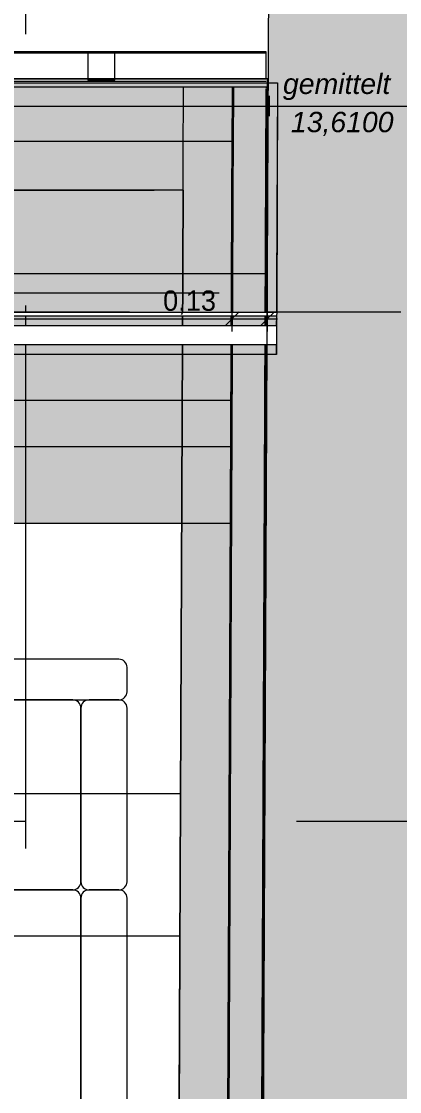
# Model space of a CAD drawing. Header units: metres. Extents: x -4 to 206, y -18 to 45.
# Drawn here: x 51.285 to 52.681, y -5 to -1.057 of the extents above; entities that cross this region are included whole.
import ezdxf

# ---------------------------------------------------------------- set-up
doc = ezdxf.new("R2010")
doc.units = ezdxf.units.M
doc.header["$MEASUREMENT"] = 0
doc.set_wipeout_variables(frame=1)
for name, pattern in [('Achse', [0.004, 0.002, -0.001, 0, -0.001]), ('Grenzlinie', [0.008, 0.003, -0.005]), ('Schnittlinie', [0.006, 0.003, -0.0015, 0, -0.0015]), ('UNSICHTBAR', [0.4, 0, -0.4]), ('Untersicht', [0.001, 0.0005, -0.0005]), ('Wipeout_Contour', [1, 0, -1])]:
    doc.linetypes.add(name, pattern=pattern)
for name, color, linetype in [('2._1.DG PP STG2_5_000 Achsraster', 7, 'Continuous'), ('2._1.DG PP STG2_5_110 Wand Aussen', 7, 'Continuous'), ('2._1.DG PP STG2_5_130 Wand Innen', 7, 'Continuous'), ('2._1.DG PP STG2_5_165 Fassadengestaltung Bänder', 7, 'Continuous'), ('2._1.DG PP STG2_5_210 Decke', 7, 'Continuous'), ('2._1.DG PP STG2_5_220 Bodenaufbau', 7, 'Continuous'), ('2._1.DG PP STG2_5_310 Dachkonstruktion massiv', 7, 'Continuous'), ('2._1.DG PP STG2_5_330 Dachaufbau', 7, 'Continuous'), ('2._1.DG PP STG2_5_510 Möblierung', 7, 'Continuous'), ('2._1.DG PP STG2_5_611 Entwässerung', 7, 'Continuous'), ('2._1.DG PP STG2_5_725 Nachbarbebauung', 7, 'Continuous'), ('2._1.DG PP STG2_5_815 Raumbegrenzung', 7, 'Continuous'), ('2._1.DG PP STG2_5_851 Marker Schnitt', 7, 'Continuous'), ('2._1.DG PP STG2_5_910 Allgemein Lageplan Höhen', 7, 'Continuous'), ('2._1.DG PP STG2_5_950 Polierplan Bemaßung', 7, 'Continuous'), ('2._1.DG PP STG2_5_Neubau_840 Baulinien', 7, 'Continuous')]:
    doc.layers.add(name, color=color, linetype=linetype)
doc.styles.add('ERSTELLTER_STIL_2', font='')
doc.styles.add('ERSTELLTER_STIL_3', font='arialbi.ttf')
doc.styles.get('ERSTELLTER_STIL_2').set_extended_font_data('Eurostile')
doc.linetypes.add('Grenze Bundesland', pattern='A,0,[2,415_260415_PP_VA_1_5 2 St1.Shx,S=1.5873e-05,R=0,X=0,Y=0],-0.003,0', length=0.003)

msp = doc.modelspace()

# ---------------------------------------------------------------- hatches: boundary and pattern name
at = {"layer": '2._1.DG PP STG2_5_110 Wand Aussen', "linetype": 'Continuous', "lineweight": 13, "true_color": 0x3f7f02}
for points in [[(51.883, -1.3037), (52.0638, -1.3037), (52.0638, -1.2987), (51.883, -1.2987)], [(51.8827, -1.3687), (52.0635, -1.3687), (52.0638, -1.3037), (51.883, -1.3037)], [(51.8822, -1.4937), (52.0331, -1.4937), (52.0631, -1.4571), (52.0635, -1.3687), (51.8827, -1.3687)], [(52.0211, -11.0832), (52.0623, -1.4581), (51.8814, -1.6787), (51.8411, -11.0824)], [(51.8821, -1.4987), (52.029, -1.4987), (52.0331, -1.4937), (51.8822, -1.4937)], [(51.8814, -1.6787), (52.029, -1.4987), (51.8821, -1.4987)]]:
    msp.add_hatch(color=76, dxfattribs=at).paths.add_polyline_path(points)
at = {"layer": '2._1.DG PP STG2_5_110 Wand Aussen', "linetype": 'Continuous', "lineweight": 0, "true_color": 0x373737}
for points in [[(52.0638, -1.3037), (52.0688, -1.3037), (52.0688, -1.2987), (52.0638, -1.2987)], [(52.0635, -1.3687), (52.0685, -1.3687), (52.0688, -1.3037), (52.0638, -1.3037)], [(52.0631, -1.4571), (52.0681, -1.451), (52.0685, -1.3687), (52.0635, -1.3687)], [(52.0261, -11.0832), (52.0673, -1.4519), (52.0623, -1.4581), (52.0211, -11.0832)]]:
    msp.add_hatch(color=250, dxfattribs=at).paths.add_polyline_path(points)
at = {"layer": '2._1.DG PP STG2_5_110 Wand Aussen', "linetype": 'Continuous', "lineweight": 13, "true_color": 0xff6400}
for points in [[(52.0688, -1.3037), (52.1889, -1.3037), (52.1893, -1.3032), (52.1893, -1.2987), (52.0688, -1.2987)], [(52.1461, -11.0837), (52.188, -1.3048), (52.0673, -1.4519), (52.0261, -11.0832)], [(52.0685, -1.3687), (52.1356, -1.3687), (52.1889, -1.3037), (52.0688, -1.3037)], [(52.0681, -1.451), (52.1356, -1.3687), (52.0685, -1.3687)]]:
    msp.add_hatch(color=30, dxfattribs=at).paths.add_polyline_path(points)
at = {"layer": '2._1.DG PP STG2_5_310 Dachkonstruktion massiv', "linetype": 'Continuous', "lineweight": 13, "true_color": 0xffaa00}
for points in [[(52.0584, -2.454), (52.0587, -2.2843), (51.1969, -2.2843), (51.1969, -2.454)], [(52.058, -2.6237), (52.0584, -2.454), (51.1969, -2.454), (51.1969, -2.6237)]]:
    msp.add_hatch(color=40, dxfattribs=at).paths.add_polyline_path(points)
at = {"layer": '2._1.DG PP STG2_5_310 Dachkonstruktion massiv', "linetype": 'Continuous', "lineweight": 13, "true_color": 0x3f7f02}
msp.add_hatch(color=76, dxfattribs=at).paths.add_polyline_path([(52.058, -2.6237), (51.1969, -2.6237), (51.1969, -2.9065), (52.0574, -2.9065)])
at = {"layer": '2._1.DG PP STG2_5_725 Nachbarbebauung', "linetype": 'Continuous', "lineweight": 0, "true_color": 0x1f1f1f}
msp.add_hatch(color=250, dxfattribs=at).paths.add_polyline_path([(52.2035, 0.426), (52.1486, -11.3318), (57.2775, -10.3991), (57.2775, 1.9963), (52.214, 1.9963)])

# ---------------------------------------------------------------- linework, layer by layer
at = {"layer": '2._1.DG PP STG2_5_000 Achsraster', "color": 5, "linetype": 'Achse', "lineweight": 0, "ltscale": 1000}
for p, q in [((51.3, 1.9963), (51.3, -16.0037)), ((31.8, -4.0037), (54.3, -4.0037))]:
    msp.add_line(p, q, dxfattribs=at)
at = {"layer": '2._1.DG PP STG2_5_110 Wand Aussen', "color": 7, "linetype": 'Continuous', "lineweight": 18, "ltscale": 1000}
for p, q in [((51.883, -1.3037), (51.883, -1.2987)), ((51.883, -1.3037), (51.883, -1.2987)), ((52.0638, -1.3037), (52.0638, -1.2987)), ((51.8827, -1.3687), (51.883, -1.3037)), ((51.8827, -1.3687), (51.883, -1.3037)), ((52.0635, -1.3687), (52.0638, -1.3037)), ((51.8822, -1.4937), (51.8827, -1.3687)), ((51.8822, -1.4937), (51.8827, -1.3687)), ((52.0631, -1.4571), (52.0635, -1.3687)), ((52.0211, -11.0832), (52.0623, -1.4581)), ((51.8821, -1.4987), (51.8822, -1.4937)), ((51.8821, -1.4987), (51.8822, -1.4937)), ((51.8814, -1.6787), (51.8821, -1.4987)), ((51.8814, -1.6787), (51.8821, -1.4987))]:
    msp.add_line(p, q, dxfattribs=at)
at = {"layer": '2._1.DG PP STG2_5_110 Wand Aussen', "color": 7, "linetype": 'Continuous', "lineweight": 13, "ltscale": 1000}
for p, q in [((52.0688, -1.3037), (52.0688, -1.2987)), ((52.1893, -1.3032), (52.1893, -1.2987)), ((52.0685, -1.3687), (52.0688, -1.3037)), ((52.1461, -11.0837), (52.188, -1.3048)), ((52.0681, -1.451), (52.0685, -1.3687)), ((52.0261, -11.0832), (52.0673, -1.4519))]:
    msp.add_line(p, q, dxfattribs=at)
at = {"layer": '2._1.DG PP STG2_5_110 Wand Aussen', "color": 8, "linetype": 'Schnittlinie', "lineweight": 13, "ltscale": 1000, "flags": 128}
for points in [[(51.883, -1.2987), (48.775, -1.2987)], [(48.775, -1.6787), (51.8814, -1.6787)]]:
    msp.add_lwpolyline(points, dxfattribs=at)
at = {"layer": '2._1.DG PP STG2_5_110 Wand Aussen', "color": 7, "linetype": 'Continuous', "lineweight": 18, "ltscale": 1000, "flags": 128}
for points in [[(52.063, -1.2987), (51.883, -1.2987)], [(51.8814, -1.6787), (51.8466, -9.8037)]]:
    msp.add_lwpolyline(points, dxfattribs=at)
at = {"layer": '2._1.DG PP STG2_5_110 Wand Aussen', "color": 7, "linetype": 'Continuous', "lineweight": 13, "ltscale": 1000, "flags": 128}
for points in [[(52.068, -1.2987), (52.063, -1.2987)], [(52.188, -1.2987), (52.068, -1.2987)], [(52.1511, -11.0837), (52.193, -1.2987)], [(52.193, -1.2987), (52.188, -1.2987)]]:
    msp.add_lwpolyline(points, dxfattribs=at)
at = {"layer": '2._1.DG PP STG2_5_130 Wand Innen', "color": 8, "linetype": 'Schnittlinie', "lineweight": 13, "ltscale": 1000, "flags": 128}
for points in [[(52.1898, -1.9865), (49.015, -1.9865)], [(52.1898, -1.994), (52.1898, -1.9865)], [(52.1898, -2.044), (52.1898, -1.994)], [(52.1898, -2.0565), (52.1898, -2.044)], [(49.015, -2.0565), (52.1898, -2.0565)]]:
    msp.add_lwpolyline(points, dxfattribs=at)
at = {"layer": '2._1.DG PP STG2_5_165 Fassadengestaltung Bänder', "color": 7, "linetype": 'Continuous', "lineweight": 13, "ltscale": 1000, "flags": 128}
msp.add_lwpolyline([(45.635, -1.3687), (52.1927, -1.3687), (52.1927, -1.2687), (45.635, -1.2687)], close=True, dxfattribs=at)
at = {"layer": '2._1.DG PP STG2_5_210 Decke', "color": 7, "linetype": 'Continuous', "lineweight": 13, "ltscale": 1000, "true_color": 0xf4f4f4, "flags": 128}
msp.add_lwpolyline([(33.485, -1.9936), (33.4967, -11.3837), (42.835, -11.3837), (42.835, -10.8837), (45.685, -10.8837), (45.685, -9.9837), (52.0258, -9.9837), (52.06, -1.993), (52.0632, -1.4987), (45.765, -1.4987), (45.765, -3.9237), (43.155, -3.9237), (43.155, -5.8737), (41.175, -5.8737), (41.175, -3.9237), (38.605, -3.9237), (38.605, -1.4987), (33.485, -1.4987)], close=True, dxfattribs=at)
at = {"layer": '2._1.DG PP STG2_5_220 Bodenaufbau', "color": 7, "linetype": 'Continuous', "lineweight": 13, "ltscale": 1000, "true_color": 0xf4f4f4, "flags": 128}
msp.add_lwpolyline([(38.425, -1.6787), (33.6646, -1.6787), (33.6765, -11.2037), (42.655, -11.2037), (42.655, -10.7037), (45.505, -10.7037), (45.505, -9.8037), (51.8466, -9.8037), (51.8814, -1.6787), (45.945, -1.6787), (45.945, -4.1037), (43.335, -4.1037), (43.335, -6.0537), (40.995, -6.0537), (40.995, -4.1037), (38.425, -4.1037)], close=True, dxfattribs=at)
at = {"layer": '2._1.DG PP STG2_5_310 Dachkonstruktion massiv', "color": 7, "linetype": 'Continuous', "lineweight": 13, "ltscale": 1000}
for p, q in [((52.0587, -2.2843), (51.1969, -2.2843)), ((52.0584, -2.454), (51.1969, -2.454))]:
    msp.add_line(p, q, dxfattribs=at)
at = {"layer": '2._1.DG PP STG2_5_310 Dachkonstruktion massiv', "color": 7, "linetype": 'Continuous', "lineweight": 18, "ltscale": 1000}
for p, q in [((52.058, -2.6237), (51.1969, -2.6237)), ((52.058, -2.6237), (52.0574, -2.9065)), ((52.0574, -2.9065), (51.1969, -2.9065))]:
    msp.add_line(p, q, dxfattribs=at)
at = {"layer": '2._1.DG PP STG2_5_310 Dachkonstruktion massiv', "color": 8, "linetype": 'Schnittlinie', "lineweight": 13, "ltscale": 1000}
msp.add_line((51.1945, -3.9015), (51.8719, -3.9015), dxfattribs=at)
at = {"layer": '2._1.DG PP STG2_5_310 Dachkonstruktion massiv', "color": 255, "linetype": 'UNSICHTBAR', "lineweight": 13, "ltscale": 1000, "flags": 128}
for points in [[(48.775, -1.4994), (52.0621, -1.4994)], [(52.0621, -1.4994), (52.0628, -1.4994)], [(52.0627, -1.5738), (52.0629, -1.4994)], [(52.0627, -1.5738), (52.0632, -1.4994)]]:
    msp.add_lwpolyline(points, dxfattribs=at)
at = {"layer": '2._1.DG PP STG2_5_310 Dachkonstruktion massiv', "color": 7, "linetype": 'Continuous', "lineweight": 13, "ltscale": 1000, "flags": 128}
msp.add_lwpolyline([(52.0587, -2.2843), (52.0584, -2.454), (52.058, -2.6237)], dxfattribs=at)
at = {"layer": '2._1.DG PP STG2_5_310 Dachkonstruktion massiv', "color": 8, "linetype": 'Schnittlinie', "lineweight": 13, "ltscale": 1000, "flags": 128}
msp.add_lwpolyline([(51.8701, -4.4265), (49.015, -4.4265)], dxfattribs=at)
at = {"layer": '2._1.DG PP STG2_5_510 Möblierung', "color": 8, "linetype": 'Continuous', "lineweight": 13, "ltscale": 1000, "true_color": 0x7e7f7f, "flags": 128}
for points in [[(51.0098, -3.4065, 0.414214), (50.9798, -3.4365), (50.9798, -3.5265, 0.414214), (51.0098, -3.5565), (51.6448, -3.5565, 0.414214), (51.6748, -3.5265), (51.6748, -3.4365, 0.414214), (51.6448, -3.4065)], [(50.3048, -3.5565, 0.414214), (50.2748, -3.5865), (50.2748, -4.2265, 0.414214), (50.3048, -4.2565), (51.4748, -4.2565, 0.414214), (51.5048, -4.2265), (51.5048, -3.5865, 0.414214), (51.4748, -3.5565)], [(51.5348, -3.5565, 0.414214), (51.5048, -3.5865), (51.5048, -4.2265, 0.414214), (51.5348, -4.2565), (51.6448, -4.2565, 0.414214), (51.6748, -4.2265), (51.6748, -3.5865, 0.414214), (51.6448, -3.5565)], [(50.9848, -4.2565, 0.414214), (50.9548, -4.2865), (50.9548, -5.6265, 0.414214), (50.9848, -5.6565), (51.4748, -5.6565, 0.414214), (51.5048, -5.6265), (51.5048, -4.2865, 0.414214), (51.4748, -4.2565)], [(51.5348, -4.2565, 0.414214), (51.5048, -4.2865), (51.5048, -5.6265, 0.414214), (51.5348, -5.6565), (51.6448, -5.6565, 0.414214), (51.6748, -5.6265), (51.6748, -4.2865, 0.414214), (51.6448, -4.2565)]]:
    msp.add_lwpolyline(points, format="xyb", close=True, dxfattribs=at)
at = {"layer": '2._1.DG PP STG2_5_611 Entwässerung', "color": 14, "linetype": 'Achse', "lineweight": 13, "ltscale": 1000, "true_color": 0xa80000}
msp.add_line((52.1887, -1.2787), (48.775, -1.2787), dxfattribs=at)
at = {"layer": '2._1.DG PP STG2_5_611 Entwässerung', "color": 171, "linetype": 'Continuous', "lineweight": 13, "ltscale": 1000, "true_color": 0x6c6cff, "flags": 128}
for points in [[(52.1887, -1.1687), (48.775, -1.1687)], [(52.1887, -1.1737), (48.775, -1.1737)], [(52.1887, -1.1737), (52.1887, -1.1687)], [(52.1887, -1.2687), (52.1887, -1.1737)], [(48.775, -1.2687), (52.1887, -1.2687)]]:
    msp.add_lwpolyline(points, dxfattribs=at)
at = {"layer": '2._1.DG PP STG2_5_611 Entwässerung', "color": 171, "linetype": 'Grenzlinie', "lineweight": 13, "ltscale": 1000, "true_color": 0x6c6cff, "flags": 128}
msp.add_lwpolyline([(51.53, -1.2737), (51.63, -1.2737), (51.63, -1.1737), (51.53, -1.1737)], close=True, dxfattribs=at)
at = {"layer": '2._1.DG PP STG2_5_725 Nachbarbebauung', "color": 8, "linetype": 'Continuous', "lineweight": 13, "ltscale": 1000, "flags": 128}
msp.add_lwpolyline([(52.214, 1.9963), (52.2035, 0.426), (52.1486, -11.3318), (57.2775, -10.3991)], dxfattribs=at)
at = {"layer": '2._1.DG PP STG2_5_815 Raumbegrenzung', "color": 8, "linetype": 'Schnittlinie', "lineweight": 13, "ltscale": 1000, "flags": 128}
msp.add_lwpolyline([(49.015, -4.4265), (49.015, -2.0565), (51.8798, -2.0565), (51.8466, -9.8037), (48.365, -9.8037), (48.365, -5.7537), (49.015, -5.7537), (49.015, -5.3537), (48.915, -5.3537), (48.915, -4.4265)], close=True, dxfattribs=at)
at = {"layer": '2._1.DG PP STG2_5_910 Allgemein Lageplan Höhen', "color": 7, "linetype": 'Continuous', "lineweight": 13, "ltscale": 1000}
for p, q in [((52.2, -1.4062), (52.2, -1.3312)), ((52.1625, -1.3687), (52.2375, -1.3687))]:
    msp.add_line(p, q, dxfattribs=at)

# ---------------------------------------------------------------- texts
at = {"layer": '2._1.DG PP STG2_5_910 Allgemein Lageplan Höhen', "color": 7, "linetype": 'Continuous', "lineweight": 13, "char_height": 0.075, "attachment_point": 1, "style": 'ERSTELLTER_STIL_3'}
for s, insert in [('\\A1;{\\pql;\\fArial Italic|b0|i0|c0|p0;\\W1.000000;gemittelt}', (52.2503, -1.2491)), ('\\A1;{\\pql;\\fArial Italic|b0|i0|c0|p0;\\W1.000000; 13,6100}', (52.2503, -1.39))]:
    msp.add_mtext(s, dxfattribs=dict(at, insert=insert))

# ---------------------------------------------------------------- next in the draw order: wipeouts: each hides what was drawn before it
at = {"color": 254, "linetype": 'Wipeout_Contour', "lineweight": 0, "ltscale": 157.277921}
msp.add_wipeout([(52.227, -2.1287), (52.2269, -2.1782), (52.2307, -1.2835)], dxfattribs=at).dxf.layer = '2._1.DG PP STG2_5_330 Dachaufbau'

# ---------------------------------------------------------------- next in the draw order: hatches: boundary and pattern name
at = {"layer": '2._1.DG PP STG2_5_330 Dachaufbau', "linetype": 'Continuous', "lineweight": 0, "true_color": 0x000000}
msp.add_hatch(color=18, dxfattribs=at).paths.add_polyline_path([(52.2306, -1.2835), (45.6209, -1.2835), (45.6209, -1.2987), (48.775, -1.2987), (48.775, -2.1287), (49.5369, -2.1287), (49.5369, -2.1235), (51.1969, -2.1235), (51.1969, -2.1287), (52.227, -2.1287)])

# ---------------------------------------------------------------- next in the draw order: wipeouts: each hides what was drawn before it
at = {"color": 254, "linetype": 'Wipeout_Contour', "lineweight": 0, "ltscale": 157.297985}
msp.add_wipeout([(52.2267, -2.2489), (52.2266, -2.2843), (52.2309, -1.2835)], dxfattribs=at).dxf.layer = '2._1.DG PP STG2_5_330 Dachaufbau'

# ---------------------------------------------------------------- next in the draw order: linework, layer by layer
at = {"layer": '2._1.DG PP STG2_5_330 Dachaufbau', "color": 7, "linetype": 'Continuous', "lineweight": 13, "ltscale": 1000}
msp.add_line((52.2266, -2.2843), (51.1969, -2.2843), dxfattribs=at)

# ---------------------------------------------------------------- next in the draw order: wipeouts: each hides what was drawn before it
at = {"color": 254, "linetype": 'Wipeout_Contour', "lineweight": 0, "ltscale": 310.615771}
msp.add_wipeout([(51.1969, -2.2479), (51.1969, -2.2489), (52.2267, -2.2489), (52.2267, -2.2479), (52.2269, -2.1782), (51.1969, -2.1782)], dxfattribs=at).dxf.layer = '2._1.DG PP STG2_5_330 Dachaufbau'

# ---------------------------------------------------------------- next in the draw order: wipeouts: each hides what was drawn before it
at = {"color": 254, "linetype": 'Wipeout_Contour', "lineweight": 0, "ltscale": 157.274105}
msp.add_wipeout([(52.2269, -2.1782), (52.2267, -2.2479), (52.2309, -1.2835)], dxfattribs=at).dxf.layer = '2._1.DG PP STG2_5_330 Dachaufbau'

# ---------------------------------------------------------------- next in the draw order: hatches: boundary and pattern name
at = {"layer": '2._1.DG PP STG2_5_330 Dachaufbau', "linetype": 'Continuous', "lineweight": 13, "true_color": 0xd2b48c}
for points in [[(52.2269, -2.1782), (52.2269, -2.1429), (51.1969, -2.1429), (51.1969, -2.1782)], [(52.2266, -2.2843), (52.2267, -2.2489), (51.1969, -2.2489), (51.1969, -2.2843)]]:
    msp.add_hatch(color=43, dxfattribs=at).paths.add_polyline_path(points)

# ---------------------------------------------------------------- next in the draw order: linework, layer by layer
at = {"layer": '2._1.DG PP STG2_5_330 Dachaufbau', "color": 7, "linetype": 'Continuous', "lineweight": 18, "ltscale": 1000, "flags": 128}
for points in [[(45.6209, -1.2835), (52.2306, -1.2835)], [(52.2266, -2.2843), (52.2309, -1.2835)], [(52.2306, -1.2835), (52.227, -2.1287)]]:
    msp.add_lwpolyline(points, dxfattribs=at)
at = {"layer": '2._1.DG PP STG2_5_950 Polierplan Bemaßung', "color": 8, "linetype": 'Continuous', "lineweight": 13, "ltscale": 1000}
msp.add_line((50.365, -1.3694), (57.2775, -1.3694), dxfattribs=at)

# ---------------------------------------------------------------- next in the draw order: wipeouts: each hides what was drawn before it
at = {"color": 254, "linetype": 'Wipeout_Contour', "lineweight": 0, "ltscale": 207.034579}
msp.add_wipeout([(52.2269, -2.1429), (52.227, -2.1287), (51.1969, -2.1287), (51.1969, -2.1429)], dxfattribs=at).dxf.layer = '2._1.DG PP STG2_5_330 Dachaufbau'
at = {"color": 254, "linetype": 'Wipeout_Contour', "lineweight": 0, "ltscale": 207.04756}
msp.add_wipeout([(52.2267, -2.2489), (52.2269, -2.1782), (51.1969, -2.1782), (51.1969, -2.2489)], dxfattribs=at).dxf.layer = '2._1.DG PP STG2_5_330 Dachaufbau'

# ---------------------------------------------------------------- next in the draw order: linework, layer by layer
at = {"layer": '2._1.DG PP STG2_5_310 Dachkonstruktion massiv', "color": 255, "linetype": 'UNSICHTBAR', "lineweight": 13, "ltscale": 1000, "flags": 128}
for points in [[(52.0574, -2.9065), (52.0634, -1.4994)], [(52.058, -2.6237), (52.0628, -1.4994)], [(52.0621, -1.4994), (52.0587, -2.2843)]]:
    msp.add_lwpolyline(points, dxfattribs=at)
at = {"layer": '2._1.DG PP STG2_5_330 Dachaufbau', "color": 7, "linetype": 'Continuous', "lineweight": 13, "ltscale": 1000}
for p, q in [((52.227, -2.1287), (51.1969, -2.1287)), ((52.2269, -2.1429), (51.1969, -2.1429)), ((52.2269, -2.1782), (51.1969, -2.1782)), ((52.2267, -2.2489), (51.1969, -2.2489))]:
    msp.add_line(p, q, dxfattribs=at)
at = {"layer": '2._1.DG PP STG2_5_330 Dachaufbau', "color": 7, "linetype": 'Continuous', "lineweight": 13, "ltscale": 1000, "flags": 128}
msp.add_lwpolyline([(52.227, -2.1287), (52.2269, -2.1429), (52.2269, -2.1782), (52.2267, -2.2489), (52.2266, -2.2843)], dxfattribs=at)
at = {"layer": '2._1.DG PP STG2_5_851 Marker Schnitt', "color": 7, "linetype": 'Untersicht', "lineweight": 13, "ltscale": 1000}
msp.add_line((39.1845, -2.127), (53.15, -2.127), dxfattribs=at)
at = {"layer": '2._1.DG PP STG2_5_950 Polierplan Bemaßung', "color": 7, "linetype": 'Continuous', "lineweight": 13, "ltscale": 1000}
for p, q in [((52.0877, -2.127), (52.0377, -2.177)), ((52.0627, -2.1989), (52.0627, -2.1051)), ((52.168, -2.177), (52.218, -2.127)), ((52.193, -2.1989), (52.193, -2.1051)), ((48.775, -2.152), (52.0627, -2.152)), ((52.0627, -2.152), (52.193, -2.152)), ((52.193, -2.152), (52.2305, -2.152))]:
    msp.add_line(p, q, dxfattribs=at)
at = {"layer": '2._1.DG PP STG2_5_Neubau_840 Baulinien', "color": 76, "linetype": 'Grenze Bundesland', "lineweight": 13, "ltscale": 1000, "true_color": 0x3f7f02, "flags": 128}
msp.add_lwpolyline([(52.214, 1.9963), (52.2035, 0.426), (52.1486, -11.3318), (33.3665, -14.0306), (33.3591, 1.9963)], dxfattribs=at)

# ---------------------------------------------------------------- next in the draw order: texts
at = {"layer": '2._1.DG PP STG2_5_950 Polierplan Bemaßung', "color": 7, "linetype": 'Continuous', "lineweight": 13, "insert": (51.8079, -2.137), "char_height": 0.075, "width": 0.22978, "attachment_point": 7, "style": 'ERSTELLTER_STIL_2'}
msp.add_mtext('\\A1;{\\pql;\\fEurostile|b0|i0|c0|p0;\\W1.000000;0,13}', dxfattribs=at)

doc.saveas('drawing.dxf')
